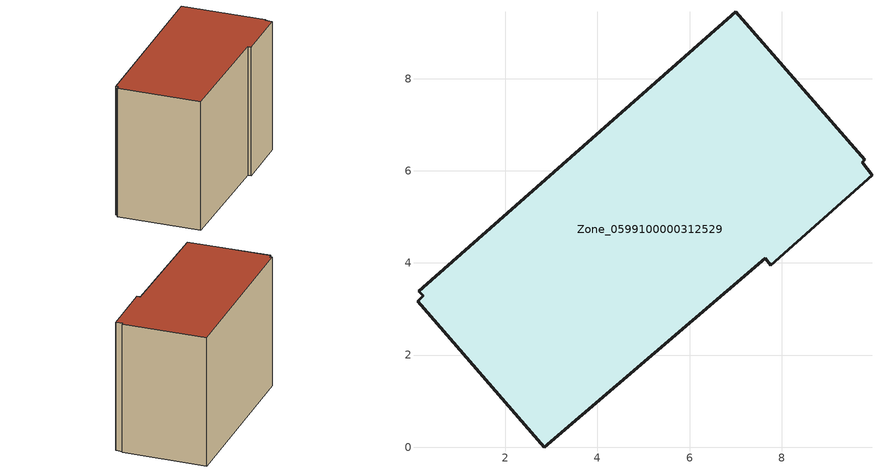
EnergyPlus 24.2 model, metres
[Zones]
Zone_0599100000312529
 floor ground (C_G): 9.96,5.9 7.76,3.95 7.64,4.1 2.84,0 0.09,3.17 0.21,3.29 0.12,3.39 7.01,9.45 9.81,6.24 9.75,6.19 z0
 wall outside (C_F): 7.64,4.1 7.76,3.95 9.96,5.9 9.75,6.19 9.81,6.24 7.01,9.45 0.12,3.39 0.21,3.29 0.09,3.17 2.84,0 7.64,4.1 z0:6.75
 roof outside (C_R): 7.76,3.95 9.96,5.9 9.75,6.19 9.81,6.24 7.01,9.45 0.12,3.39 0.21,3.29 0.09,3.17 2.84,0 7.64,4.1 z6.75
[BUILDING]
Pand.0599100000312529: North Axis=0; Terrain=City; Loads Convergence Tolerance Value=0.04; Temperature Convergence Tolerance Value=0.4; Solar Distribution=FullExterior; Maximum Number of Warmup Days=25; Minimum Number of Warmup Days=1
[Site:Location]
Rotterdam.The.Hague.AP_ZH_NLD Design_Conditions: Latitude=51.96; Longitude=4.45; Time Zone=1; Elevation=-4.5
[SITE:GROUNDTEMPERATURE:BUILDINGSURFACE]
18, 18, 18, 18, 18, 18, 18, 18, 18, 18, 18, 18
[MATERIAL] Thermal Absorptance=0.9; Solar Absorptance=0.7; Visible Absorptance=0.7
Name | Roughness | Thickness | Conductivity | Density | Specific Heat
G.TI.1946 | MediumSmooth | 0.15 | 1 | 540 | 1210
F.TI.1946 | Rough | 0.3 | 0.857143 | 1920 | 840
R.TI.1946 | MediumRough | 0.2 | 0.1 | 1500 | 1000
[CONSTRUCTION]
C_G: G.TI.1946
C_F: F.TI.1946
C_R: R.TI.1946
[ZONE]
Zone_0599100000312529: Type=1; Multiplier=1; Ceiling Height=Autocalculate; Volume=Autocalculate; Floor Area=autocalculate; Part of Total Floor Area=Yes
[ZONEINFILTRATION:DESIGNFLOWRATE]
Infil_Zone_0599100000312529: Zone or ZoneList or Space or SpaceList=Zone_0599100000312529; Schedule=AlwaysOn; Design Flow Rate Calculation Method=Flow/Area; Flow Rate per Floor Area=0.003; Constant Term Coefficient=1; Temperature Term Coefficient=0; Velocity Term Coefficient=0; Velocity Squared Term Coefficient=0
[HVACTEMPLATE:ZONE:IDEALLOADSAIRSYSTEM]
Zone_0599100000312529: Maximum Heating Supply Air Temperature=50; Minimum Cooling Supply Air Temperature=13; Maximum Heating Supply Air Humidity Ratio=0.0156; Minimum Cooling Supply Air Humidity Ratio=0.0077; Heating Limit=NoLimit; Cooling Limit=NoLimit; Dehumidification Control Type=ConstantSensibleHeatRatio; Cooling Sensible Heat Ratio=0.7; Dehumidification Setpoint=60; Humidification Control Type=None; Humidification Setpoint=30; Outdoor Air Method=None; Outdoor Air Flow Rate per Person=0.00944; Outdoor Air Flow Rate per Zone Floor Area=0; Outdoor Air Flow Rate per Zone=0; Demand Controlled Ventilation Type=None; Outdoor Air Economizer Type=NoEconomizer; Heat Recovery Type=None; Sensible Heat Recovery Effectiveness=0.7; Latent Heat Recovery Effectiveness=0.65
[ZONECONTROL:THERMOSTAT]
ThermostatControl_Zone_0599100000312529: Zone or ZoneList=Zone_0599100000312529; Control Type Schedule=DualSetpointControlType; Control 1=Thermostat_Zone_0599100000312529; Temperature Difference Between Cutout And Setpoint=0
[THERMOSTATSETPOINT:DUALSETPOINT]
Thermostat_Zone_0599100000312529: Heating Setpoint Temperature Schedule=HeatingSetpoint_Zone_0599100000312529; Cooling Setpoint Temperature Schedule=CoolingSetpoint_Zone_0599100000312529
[SCHEDULE:COMPACT]
HeatingSetpoint_Zone_0599100000312529: Through: 12/31, For: AllDays, Until: 24:00, 21
CoolingSetpoint_Zone_0599100000312529: Through: 12/31, For: AllDays, Until: 24:00, 24
DualSetpointControlType: Through: 12/31, For: AllDays, Until: 24:00, 4
AlwaysOn: Through: 12/31, For: AllDays, Until: 24:00, 1
